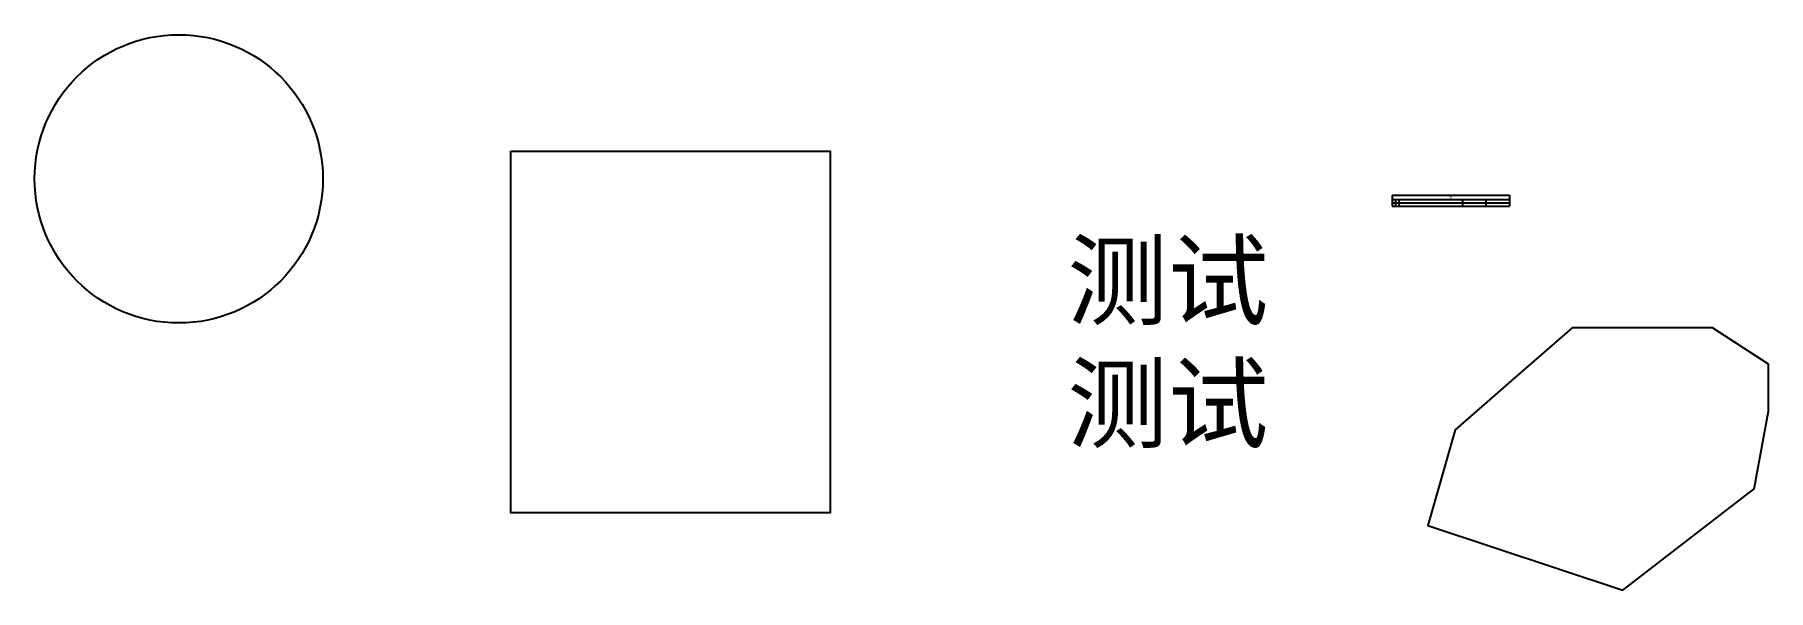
# Model space of a CAD drawing. Header units: millimetres. Extents: x 657 to 5357, y 1204 to 2710.
import ezdxf

# ---------------------------------------------------------------- set-up
doc = ezdxf.new("R2010")
doc.units = ezdxf.units.MM
doc.layers.add('图层1', color=7, linetype='Continuous')
doc.styles.get("Standard").update_dxf_attribs({"font": ''})
doc.styles.get('Standard').set_extended_font_data('SimSun')

# ---------------------------------------------------------------- blocks, each defined once
blk = doc.blocks.new('*T2')
at = {"layer": '图层1', "color": 0, "linetype": 'ByBlock', "lineweight": -2, "transparency": 16777216}
for p, q in [((0, 0), (317.5, 0)), ((0, 0), (0, -29)), ((317.5, 0), (317.5, -29)), ((0, -11), (317.5, -11)), ((0, -20), (317.5, -20)), ((0, -29), (317.5, -29)), ((9, -11), (9, -29)), ((18, -11), (18, -29)), ((190.5, -11), (190.5, -29)), ((254, -11), (254, -29))]:
    blk.add_line(p, q, dxfattribs=at)
at = {"layer": '图层1', "color": 0, "transparency": 16777216, "insert": (158.75, -5.5), "char_height": 6, "width": 314.5, "attachment_point": 5}
blk.add_mtext('表', dxfattribs=at)

msp = doc.modelspace()

# ---------------------------------------------------------------- linework, layer by layer
msp.add_lwpolyline([(1948.1, 2393.8), (2813.9, 2393.8), (2813.9, 1413.7), (1948.1, 1413.7)], close=True)
msp.add_circle((1047.7, 2318.9), 390.7)
at = {"layer": '图层1'}
msp.add_lwpolyline([(4433.6, 1379.8), (4962.4, 1203.7), (5318.4, 1478.4), (5357.2, 1689.7), (5357.2, 1816.4), (5205.6, 1915), (4824.9, 1915), (4659.2, 1770.7), (4508, 1638.9), (4433.6, 1379.8), (4433.6, 1379.8)], dxfattribs=at)

# ---------------------------------------------------------------- block references
msp.add_blockref('*T2', (4337.7, 2274.2))

# ---------------------------------------------------------------- texts
at = {"layer": '图层1', "insert": (3456.7, 2143.8), "char_height": 200, "attachment_point": 1}
msp.add_mtext_dynamic_manual_height_columns('测试\\P测试', width=3028.958, gutter_width=12.5, heights=[0], dxfattribs=at)

doc.saveas('drawing.dxf')
